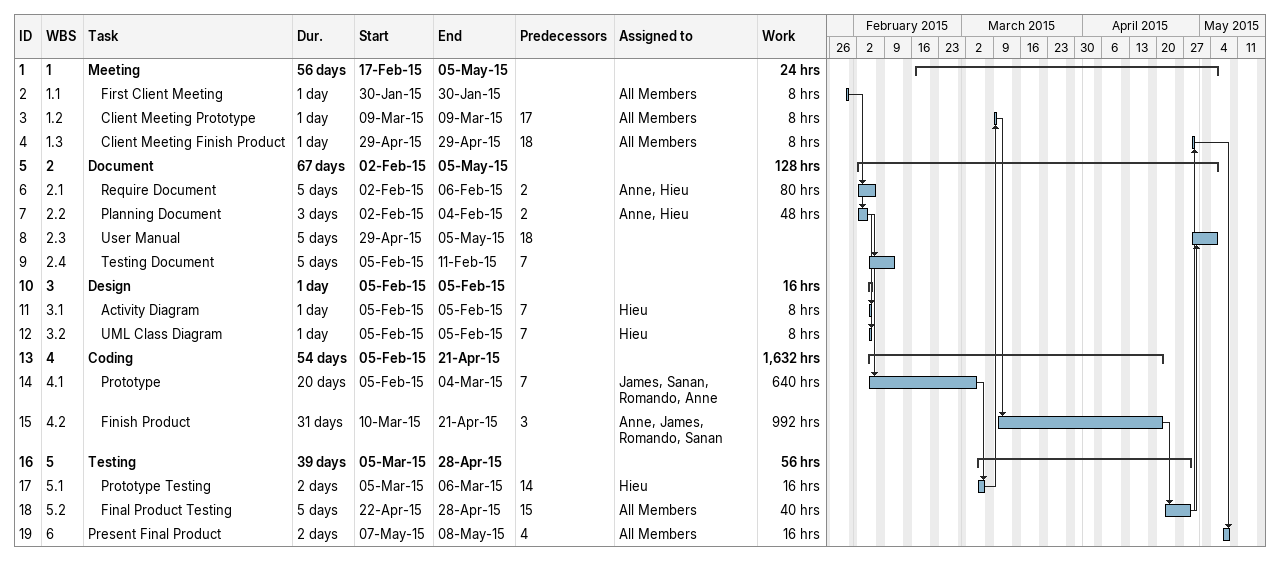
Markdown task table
| ID | WBS | Task | Duration | Start | Finish | Predecessors | Resources | Work (h) |
|---|---|---|---|---|---|---|---|---|
| 1 | 1 | **Meeting** | 56d | 2015-02-17 | 2015-05-05 |  |  | 24 |
| 2 | 1.1 | First Client Meeting | 1d | 2015-01-30 | 2015-01-30 |  | All Members | 8 |
| 3 | 1.2 | Client Meeting Prototype | 1d | 2015-03-09 | 2015-03-09 | 17 | All Members | 8 |
| 4 | 1.3 | Client Meeting Finish Product | 1d | 2015-04-29 | 2015-04-29 | 18 | All Members | 8 |
| 5 | 2 | **Document** | 67d | 2015-02-02 | 2015-05-05 |  |  | 128 |
| 6 | 2.1 | Require Document | 5d | 2015-02-02 | 2015-02-06 | 2 | Anne, Hieu | 80 |
| 7 | 2.2 | Planning Document | 3d | 2015-02-02 | 2015-02-04 | 2 | Anne, Hieu | 48 |
| 8 | 2.3 | User Manual | 5d | 2015-04-29 | 2015-05-05 | 18 |  |  |
| 9 | 2.4 | Testing Document | 5d | 2015-02-05 | 2015-02-11 | 7 |  |  |
| 10 | 3 | **Design** | 1d | 2015-02-05 | 2015-02-05 |  |  | 16 |
| 11 | 3.1 | Activity Diagram | 1d | 2015-02-05 | 2015-02-05 | 7 | Hieu | 8 |
| 12 | 3.2 | UML Class Diagram | 1d | 2015-02-05 | 2015-02-05 | 7 | Hieu | 8 |
| 13 | 4 | **Coding** | 54d | 2015-02-05 | 2015-04-21 |  |  | 1632 |
| 14 | 4.1 | Prototype | 20d | 2015-02-05 | 2015-03-04 | 7 | James, Sanan, Romando, Anne | 640 |
| 15 | 4.2 | Finish Product | 31d | 2015-03-10 | 2015-04-21 | 3 | Anne, James, Romando, Sanan | 992 |
| 16 | 5 | **Testing** | 39d | 2015-03-05 | 2015-04-28 |  |  | 56 |
| 17 | 5.1 | Prototype Testing | 2d | 2015-03-05 | 2015-03-06 | 14 | Hieu | 16 |
| 18 | 5.2 | Final Product Testing | 5d | 2015-04-22 | 2015-04-28 | 15 | All Members | 40 |
| 19 | 6 | Present Final Product | 2d | 2015-05-07 | 2015-05-08 | 4 | All Members | 16 |
